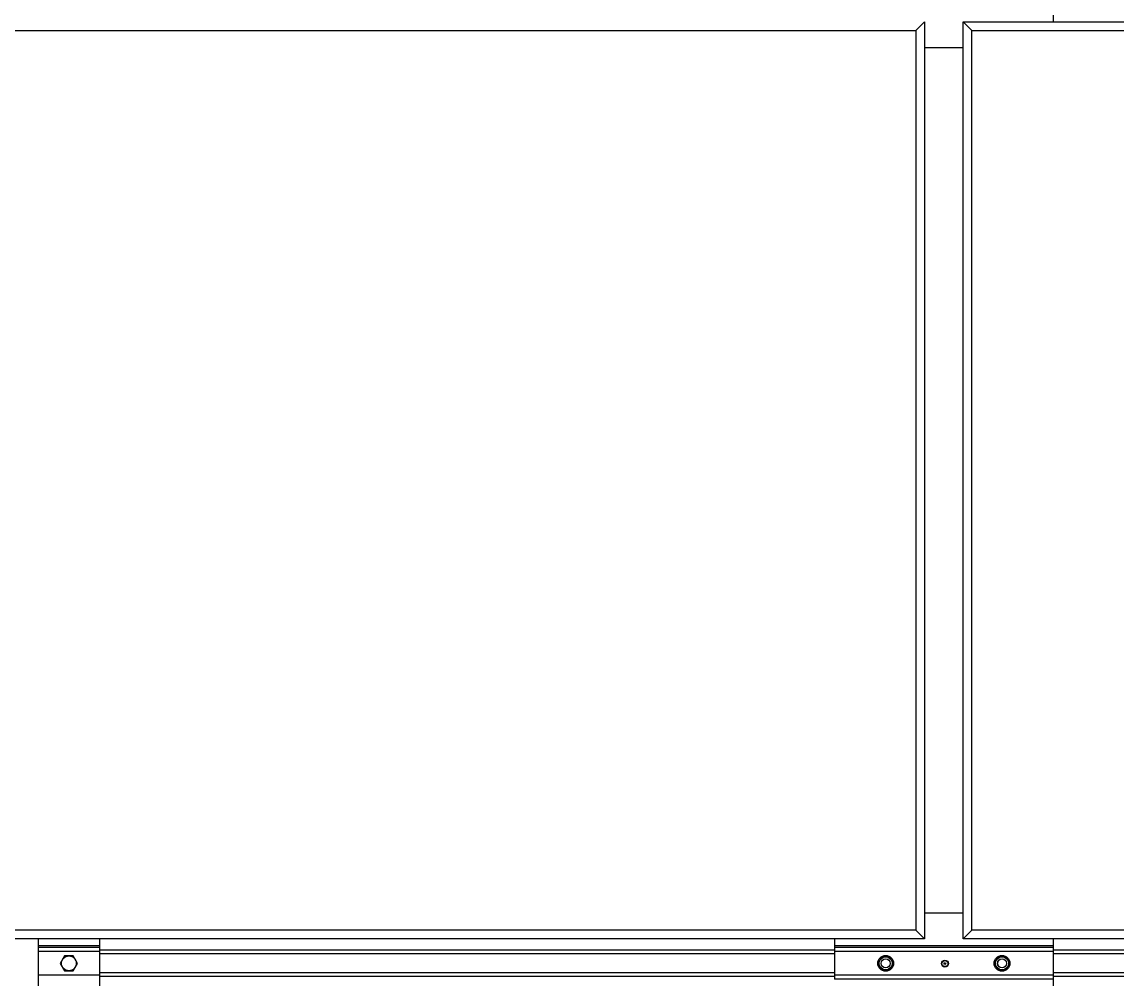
# Model space of a CAD drawing. Header units: feet. Extents: x -21 to 5170, y -254 to 1413.
# Drawn here: x 4920.7 to 4973.3, y -16.2 to 29.8 of the extents above; entities that cross this region are included whole.
import ezdxf

# ---------------------------------------------------------------- set-up
doc = ezdxf.new("R2010")
doc.units = ezdxf.units.FT
doc.header["$MEASUREMENT"] = 0
doc.layers.add('E-ARRY-TABL', color=9, linetype='Continuous')

msp = doc.modelspace()

# ---------------------------------------------------------------- linework, layer by layer
at = {"layer": 'E-ARRY-TABL'}
for p, q in [((4970.21792, 31.70174), (4970.21792, 29.76983)), ((4964.04421, 29.76983), (4963.62423, 29.34985)), ((4964.04421, 29.76983), (4964.04421, -14.24412)), ((4965.89212, 29.76983), (4966.3121, 29.34985)), ((4965.89212, -14.24412), (4965.89212, 29.76983)), ((4965.89212, 29.76983), (5055.43195, 29.76983)), ((4874.92436, 29.34985), (4963.62423, 29.34985)), ((4963.62423, 29.34985), (4963.62423, -13.82414)), ((4966.3121, -13.82414), (4966.3121, 29.34985)), ((4966.3121, 29.34985), (5055.01197, 29.34985)), ((4965.89212, 28.53089), (4964.04421, 28.53089)), ((4965.89212, -13.00517), (4964.04421, -13.00517)), ((4963.62423, -13.82414), (4874.92436, -13.82414)), ((4964.04421, -14.24412), (4963.62423, -13.82414)), ((4965.89212, -14.24412), (4966.3121, -13.82414)), ((5055.01197, -13.82414), (4966.3121, -13.82414)), ((4964.04421, -14.24412), (4874.50438, -14.24412)), ((4921.50019, -14.24412), (4921.50019, -16.59601)), ((4924.44006, -14.5801), (4921.50019, -14.5801)), ((4924.44006, -14.6641), (4921.50019, -14.6641)), ((4924.44006, -14.24412), (4924.44006, -16.59601)), ((4959.71841, -14.24412), (4959.71841, -16.17603)), ((4970.21792, -14.5801), (4959.71841, -14.5801)), ((4970.21792, -14.6641), (4959.71841, -14.6641)), ((5055.43195, -14.24412), (4965.89212, -14.24412)), ((4970.21792, -14.24412), (4970.21792, -16.59601)), ((4924.44006, -14.85309), (4921.50019, -14.85309)), ((4922.76402, -15.06308), (4922.55791, -15.42006)), ((4923.17623, -15.06308), (4922.76402, -15.06308)), ((4923.38233, -15.42006), (4923.17623, -15.06308)), ((4959.71841, -14.79009), (4924.44006, -14.79009)), ((4959.71841, -14.95808), (4924.44006, -14.95808)), ((4970.21792, -14.85309), (4959.71841, -14.85309)), ((4961.81158, -15.42006), (4961.99344, -15.10508)), ((4961.99344, -15.10508), (4962.35715, -15.10508)), ((4962.35715, -15.10508), (4962.53901, -15.42006)), ((4967.39732, -15.42006), (4967.57918, -15.10508)), ((4967.57918, -15.10508), (4967.94289, -15.10508)), ((4967.94289, -15.10508), (4968.12475, -15.42006)), ((5005.49628, -14.79009), (4970.21792, -14.79009)), ((5005.49628, -14.95808), (4970.21792, -14.95808)), ((4922.55791, -15.42006), (4922.76402, -15.77704)), ((4923.17623, -15.77704), (4923.38233, -15.42006)), ((4961.99344, -15.73505), (4961.81158, -15.42006)), ((4962.1753, -15.73505), (4961.99344, -15.73505)), ((4962.35715, -15.73505), (4962.1753, -15.73505)), ((4962.53901, -15.42006), (4962.35715, -15.73505)), ((4965.05741, -15.42006), (4965.05703, -15.41186)), ((4967.57918, -15.73505), (4967.39732, -15.42006)), ((4967.94289, -15.73505), (4967.57918, -15.73505)), ((4968.12475, -15.42006), (4967.94289, -15.73505)), ((4924.44006, -15.98703), (4921.50019, -15.98703)), ((4922.76402, -15.77704), (4922.97012, -15.77704)), ((4922.97012, -15.77704), (4923.17623, -15.77704)), ((4959.71841, -15.88204), (4924.44006, -15.88204)), ((4959.71841, -16.05003), (4924.44006, -16.05003)), ((4970.21792, -15.98703), (4959.71841, -15.98703)), ((4970.21792, -16.17603), (4959.71841, -16.17603)), ((5005.49628, -15.88204), (4970.21792, -15.88204)), ((5005.49628, -16.05003), (4970.21792, -16.05003))]:
    msp.add_line(p, q, dxfattribs=at)
at = {"layer": 'E-ARRY-TABL', "flags": 128}
msp.add_lwpolyline([(4965.04682, -15.46222), (4965.05062, -15.45421), (4965.05741, -15.42006)], dxfattribs=at)
at = {"layer": 'E-ARRY-TABL'}
for centre, radius in [((4922.97012, -15.42006), 0.35698), ((4962.1753, -15.42006), 0.37798), ((4962.1753, -15.42006), 0.31499), ((4962.1753, -15.42006), 0.22066), ((4962.1753, -15.42006), 0.20999), ((4967.76104, -15.42006), 0.37798), ((4967.76104, -15.42006), 0.31499), ((4967.76104, -15.42006), 0.22066), ((4967.76104, -15.42006), 0.20999), ((4965.01937, -15.43044), 0.16589), ((4965.01937, -15.43044), 0.14489), ((4965.01937, -15.43044), 0.042)]:
    msp.add_circle(centre, radius, dxfattribs=at)

doc.saveas('drawing.dxf')
